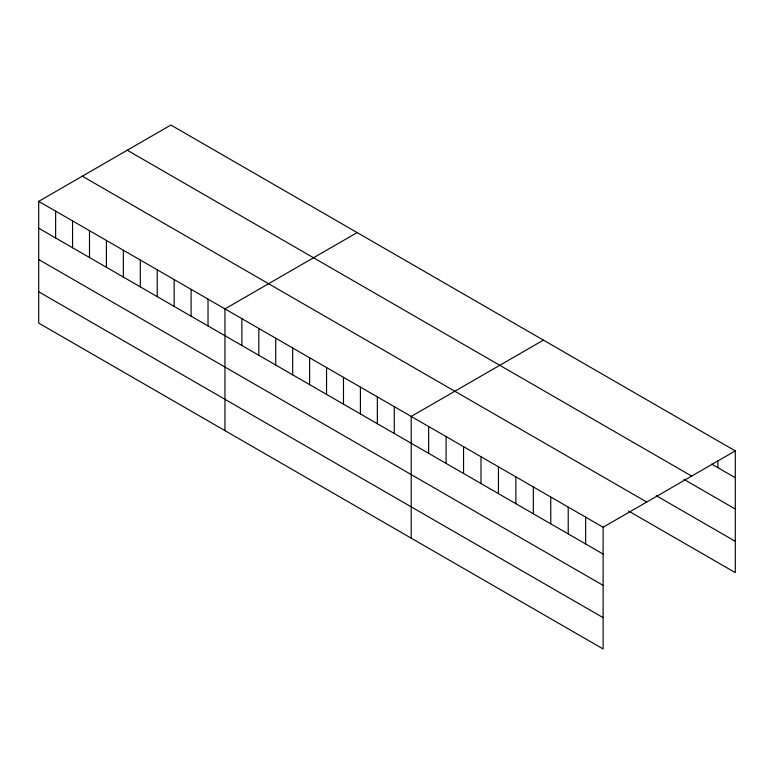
<?xml version="1.0" encoding="UTF-8"?>
<svg xmlns="http://www.w3.org/2000/svg" width="774" height="774" viewBox="0 0 774 774"><rect width="100%" height="100%" fill="white"/><g stroke="black" fill="none" stroke-linecap="round" stroke-linejoin="round"><path stroke-width="1.16" d="M38.7 201.366L603.11 527.229L603.11 648.951L38.7 323.097L38.7 201.366L170.89 125.049L735.3 450.903L735.3 572.634L628.575 511.014M357.143 232.577L224.953 308.903L224.953 430.625M543.406 340.115L411.207 416.431L411.207 538.162M603.11 527.229L735.3 450.903M711.693 464.11L735.3 477.732M127.265 150.233L691.675 476.087M683.993 479.425L735.3 509.05M656.284 495.699L735.3 541.316M82.325 176.182L646.735 502.036M38.7 228.195L603.11 554.058M38.7 259.513L603.11 585.367M38.7 291.779L603.11 617.633M717.856 460.665L717.856 467.66M585.657 517.158L585.657 543.977M568.213 507.086L568.213 533.905M550.769 497.005L550.769 523.834M533.325 486.933L533.325 513.762M515.881 476.861L515.881 503.69M498.437 466.79L498.437 493.618M480.993 456.718L480.993 483.547M463.549 446.646L463.549 473.475M446.095 436.575L446.095 463.403M428.651 426.503L428.651 453.332M394.276 406.66L394.276 433.488M377.344 396.878L377.344 423.707M360.413 387.106L360.413 413.935M343.482 377.335L343.482 404.163M326.551 367.553L326.551 394.382M309.619 357.781L309.619 384.61M292.678 348L292.678 374.829M275.747 338.228L275.747 365.057M258.816 328.457L258.816 355.285M241.885 318.675L241.885 345.504M208.022 299.122L208.022 325.951M191.091 289.35L191.091 316.179M174.16 279.578L174.16 306.398M157.228 269.797L157.228 296.626M140.297 260.025L140.297 286.854M123.356 250.244L123.356 277.073M106.425 240.472L106.425 267.301M89.494 230.691L89.494 257.519M72.562 220.919L72.562 247.748M55.631 211.147L55.631 237.976"/></g></svg>
